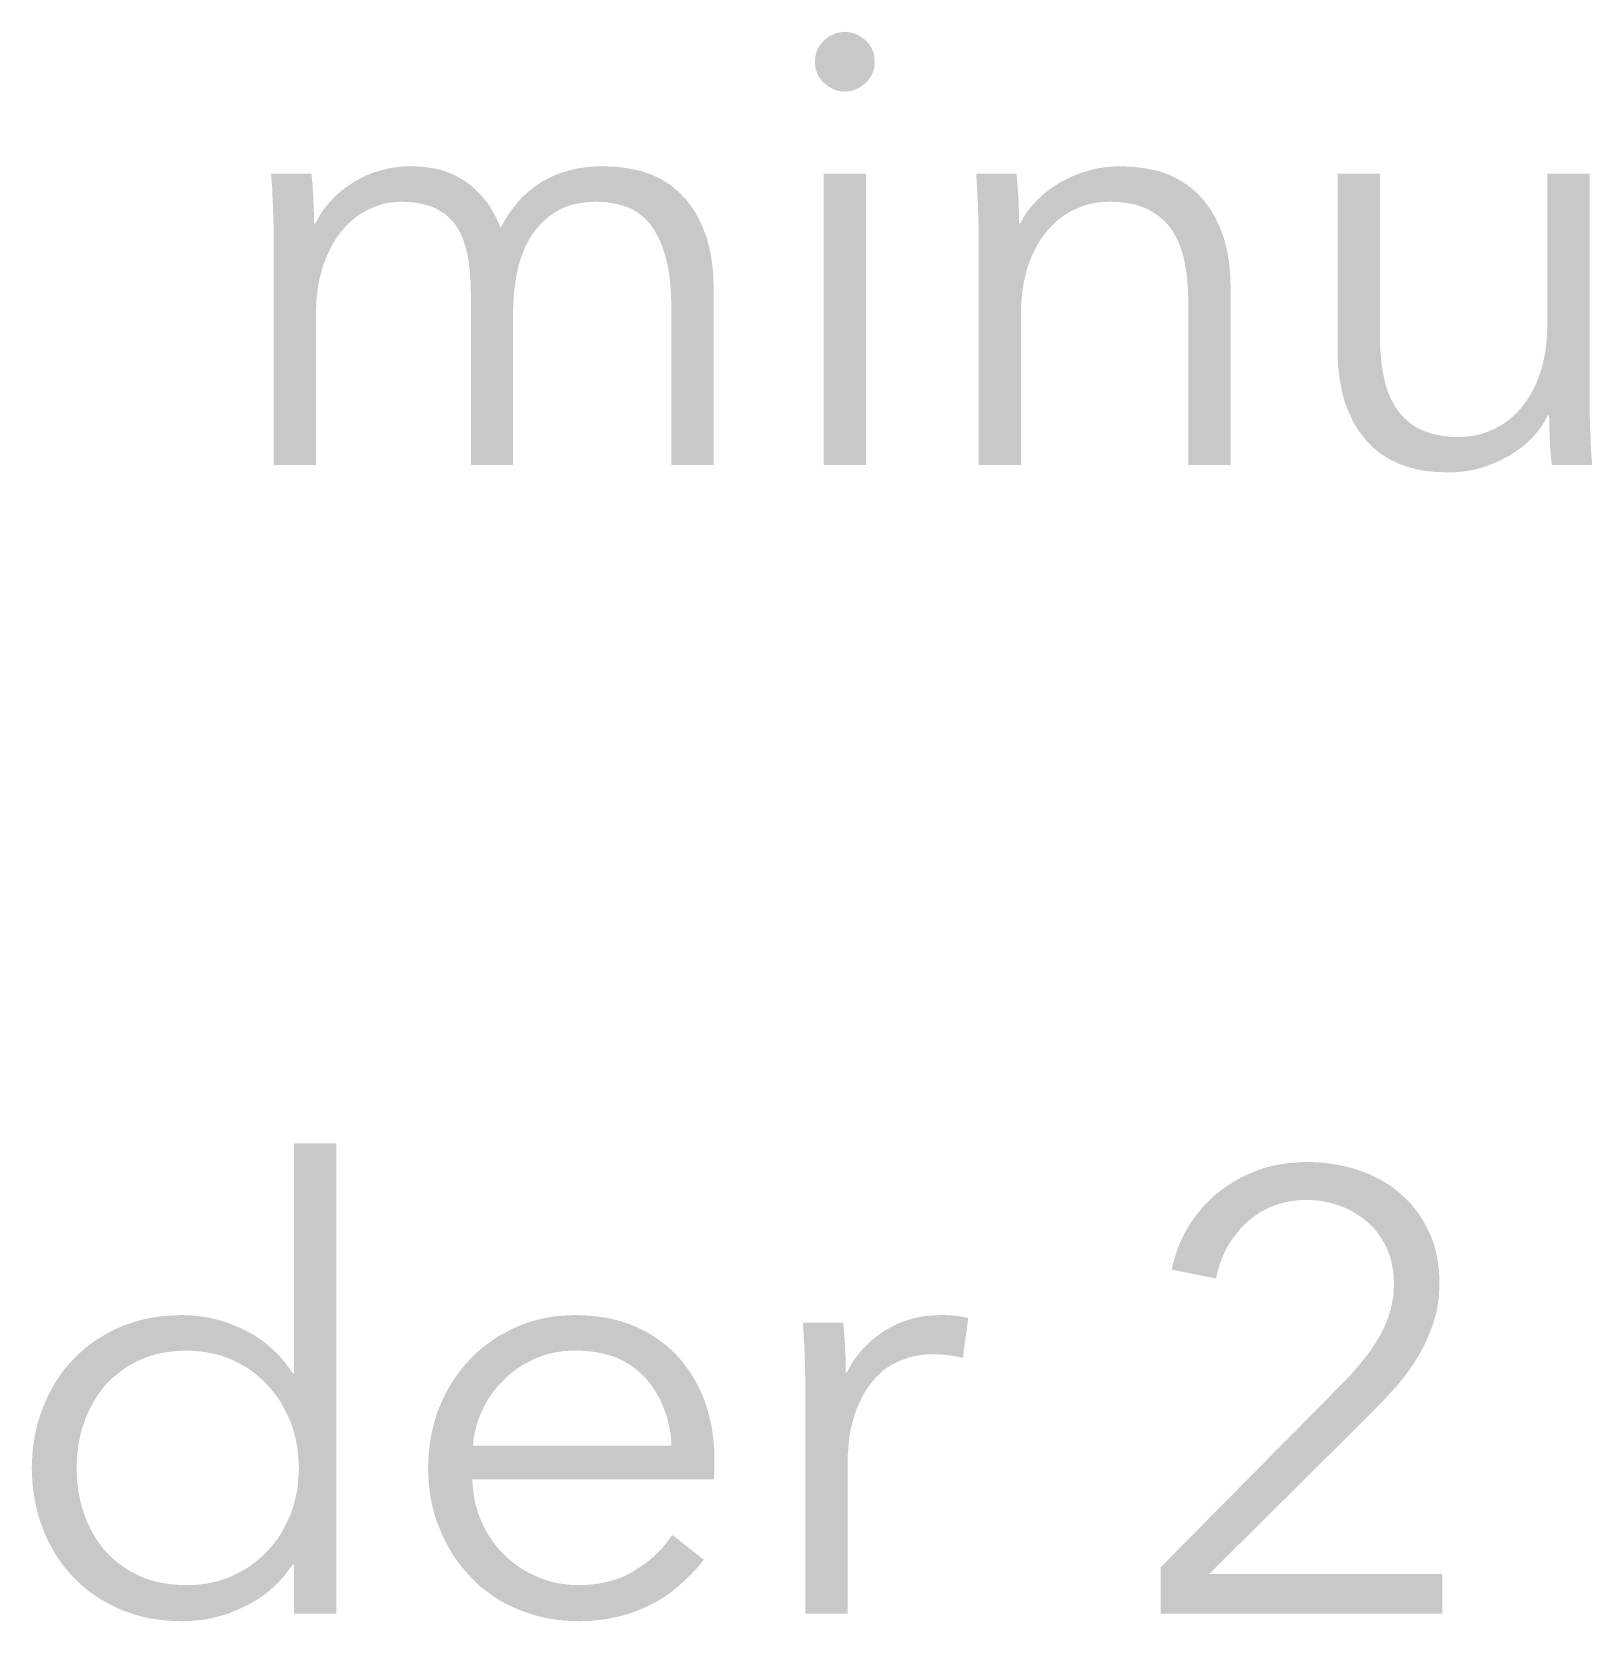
# Model space of a CAD drawing. Header units: millimetres. Extents: x 6 to 297, y 55 to 451.
# Drawn here: x 24.69 to 31.21, y 216.57 to 223.21 of the extents above; entities that cross this region are included whole.
import ezdxf

# ---------------------------------------------------------------- set-up
doc = ezdxf.new("R2010")
doc.units = ezdxf.units.MM
doc.layers.add('RASTER', color=7, linetype='Continuous')

msp = doc.modelspace()

# ---------------------------------------------------------------- hatches: boundary and pattern name
at = {"layer": 'RASTER'}
h = msp.add_hatch(color=7, dxfattribs=at)
h.paths.add_polyline_path([(28.18, 221.4), (28.003, 221.4), (28.003, 222.617), (28.18, 222.617)])
h.paths.add_polyline_path([(28.216, 223.085), (28.215, 223.071), (28.214, 223.059), (28.211, 223.047), (28.206, 223.035), (28.201, 223.024), (28.194, 223.014), (28.186, 223.004), (28.177, 222.995), (28.167, 222.987), (28.157, 222.98), (28.147, 222.974), (28.136, 222.969), (28.125, 222.965), (28.114, 222.962), (28.103, 222.961), (28.091, 222.96), (28.08, 222.961), (28.068, 222.962), (28.057, 222.965), (28.046, 222.969), (28.036, 222.974), (28.025, 222.98), (28.015, 222.987), (28.005, 222.995), (27.996, 223.004), (27.988, 223.014), (27.982, 223.024), (27.976, 223.035), (27.972, 223.047), (27.969, 223.059), (27.967, 223.071), (27.966, 223.085), (27.967, 223.098), (27.969, 223.111), (27.972, 223.123), (27.976, 223.135), (27.982, 223.145), (27.988, 223.156), (27.996, 223.165), (28.005, 223.175), (28.015, 223.183), (28.025, 223.19), (28.036, 223.196), (28.046, 223.201), (28.057, 223.205), (28.068, 223.207), (28.08, 223.209), (28.091, 223.21), (28.103, 223.209), (28.114, 223.207), (28.125, 223.205), (28.136, 223.201), (28.147, 223.196), (28.157, 223.19), (28.167, 223.183), (28.177, 223.175), (28.186, 223.165), (28.194, 223.156), (28.201, 223.145), (28.206, 223.135), (28.211, 223.123), (28.214, 223.111), (28.215, 223.098), (28.216, 223.085)])
for points in [[(25.879, 222.409), (25.892, 222.435), (25.908, 222.46), (25.925, 222.483), (25.945, 222.505), (25.965, 222.526), (25.988, 222.546), (26.012, 222.564), (26.039, 222.582), (26.066, 222.597), (26.094, 222.611), (26.123, 222.622), (26.153, 222.631), (26.183, 222.639), (26.214, 222.644), (26.246, 222.647), (26.279, 222.648), (26.291, 222.648), (26.304, 222.647), (26.317, 222.647), (26.329, 222.645), (26.342, 222.644), (26.355, 222.642), (26.368, 222.64), (26.382, 222.638), (26.395, 222.635), (26.408, 222.631), (26.421, 222.627), (26.434, 222.622), (26.447, 222.617), (26.46, 222.611), (26.473, 222.604), (26.486, 222.597), (26.498, 222.59), (26.511, 222.581), (26.523, 222.572), (26.534, 222.563), (26.546, 222.552), (26.557, 222.541), (26.568, 222.53), (26.579, 222.518), (26.59, 222.505), (26.6, 222.492), (26.61, 222.477), (26.619, 222.461), (26.628, 222.445), (26.637, 222.428), (26.645, 222.41), (26.653, 222.391), (26.67, 222.421), (26.687, 222.449), (26.707, 222.476), (26.727, 222.501), (26.749, 222.524), (26.773, 222.545), (26.797, 222.564), (26.824, 222.582), (26.851, 222.597), (26.88, 222.611), (26.91, 222.622), (26.942, 222.631), (26.974, 222.639), (27.008, 222.644), (27.043, 222.647), (27.08, 222.648), (27.136, 222.646), (27.188, 222.639), (27.237, 222.629), (27.282, 222.614), (27.324, 222.594), (27.362, 222.57), (27.396, 222.542), (27.427, 222.51), (27.454, 222.474), (27.478, 222.436), (27.497, 222.394), (27.514, 222.35), (27.526, 222.303), (27.535, 222.254), (27.541, 222.201), (27.543, 222.146), (27.543, 221.4), (27.366, 221.4), (27.366, 222.073), (27.365, 222.12), (27.361, 222.165), (27.356, 222.207), (27.348, 222.247), (27.338, 222.284), (27.326, 222.32), (27.311, 222.352), (27.294, 222.383), (27.275, 222.41), (27.252, 222.434), (27.227, 222.454), (27.198, 222.471), (27.166, 222.483), (27.131, 222.492), (27.093, 222.498), (27.051, 222.5), (27.028, 222.499), (27.005, 222.497), (26.983, 222.494), (26.962, 222.49), (26.943, 222.485), (26.924, 222.478), (26.906, 222.47), (26.889, 222.461), (26.873, 222.451), (26.857, 222.44), (26.843, 222.428), (26.829, 222.416), (26.816, 222.402), (26.804, 222.388), (26.793, 222.374), (26.782, 222.358), (26.772, 222.342), (26.763, 222.325), (26.755, 222.308), (26.747, 222.29), (26.74, 222.272), (26.734, 222.253), (26.728, 222.234), (26.724, 222.214), (26.719, 222.194), (26.716, 222.173), (26.713, 222.153), (26.71, 222.132), (26.708, 222.111), (26.707, 222.09), (26.706, 222.069), (26.705, 222.047), (26.705, 221.4), (26.529, 221.4), (26.529, 222.11), (26.528, 222.132), (26.528, 222.153), (26.527, 222.174), (26.525, 222.194), (26.524, 222.214), (26.521, 222.234), (26.519, 222.253), (26.516, 222.271), (26.512, 222.289), (26.508, 222.306), (26.503, 222.322), (26.498, 222.338), (26.492, 222.353), (26.485, 222.368), (26.478, 222.381), (26.47, 222.395), (26.462, 222.407), (26.452, 222.418), (26.442, 222.429), (26.431, 222.439), (26.42, 222.449), (26.407, 222.457), (26.394, 222.465), (26.38, 222.473), (26.366, 222.479), (26.35, 222.484), (26.333, 222.489), (26.315, 222.493), (26.297, 222.496), (26.277, 222.498), (26.256, 222.499), (26.235, 222.5), (26.219, 222.499), (26.204, 222.498), (26.188, 222.496), (26.172, 222.493), (26.156, 222.489), (26.14, 222.484), (26.125, 222.478), (26.109, 222.471), (26.093, 222.464), (26.078, 222.455), (26.063, 222.446), (26.048, 222.435), (26.034, 222.424), (26.02, 222.411), (26.007, 222.398), (25.994, 222.384), (25.982, 222.369), (25.97, 222.353), (25.959, 222.336), (25.948, 222.318), (25.939, 222.299), (25.929, 222.279), (25.921, 222.258), (25.912, 222.236), (25.905, 222.213), (25.899, 222.189), (25.893, 222.164), (25.889, 222.138), (25.886, 222.111), (25.883, 222.083), (25.882, 222.054), (25.881, 222.024), (25.881, 221.4), (25.704, 221.4), (25.704, 222.349), (25.704, 222.362), (25.704, 222.375), (25.704, 222.39), (25.704, 222.406), (25.703, 222.422), (25.703, 222.439), (25.702, 222.457), (25.702, 222.476), (25.701, 222.496), (25.7, 222.514), (25.699, 222.533), (25.699, 222.551), (25.698, 222.568), (25.696, 222.585), (25.695, 222.601), (25.694, 222.617), (25.863, 222.617), (25.864, 222.604), (25.865, 222.591), (25.867, 222.578), (25.868, 222.565), (25.868, 222.551), (25.869, 222.537), (25.87, 222.522), (25.871, 222.508), (25.871, 222.493), (25.872, 222.479), (25.872, 222.466), (25.873, 222.453), (25.873, 222.441), (25.873, 222.43), (25.873, 222.419), (25.873, 222.409), (25.879, 222.409)], [(28.809, 222.617), (28.81, 222.604), (28.811, 222.591), (28.812, 222.578), (28.813, 222.565), (28.814, 222.551), (28.815, 222.537), (28.816, 222.522), (28.817, 222.508), (28.817, 222.493), (28.818, 222.479), (28.818, 222.466), (28.819, 222.453), (28.819, 222.441), (28.819, 222.43), (28.819, 222.419), (28.819, 222.409), (28.824, 222.409), (28.838, 222.435), (28.854, 222.46), (28.873, 222.483), (28.893, 222.505), (28.915, 222.526), (28.939, 222.546), (28.965, 222.564), (28.993, 222.582), (29.023, 222.597), (29.053, 222.611), (29.083, 222.622), (29.114, 222.631), (29.145, 222.639), (29.176, 222.644), (29.208, 222.647), (29.24, 222.648), (29.296, 222.646), (29.349, 222.639), (29.398, 222.629), (29.443, 222.614), (29.484, 222.594), (29.522, 222.57), (29.557, 222.542), (29.588, 222.51), (29.615, 222.474), (29.638, 222.436), (29.658, 222.394), (29.674, 222.35), (29.687, 222.303), (29.696, 222.254), (29.701, 222.201), (29.703, 222.146), (29.703, 221.4), (29.526, 221.4), (29.526, 222.073), (29.526, 222.097), (29.525, 222.12), (29.524, 222.143), (29.522, 222.165), (29.52, 222.187), (29.518, 222.207), (29.514, 222.228), (29.511, 222.248), (29.507, 222.267), (29.502, 222.285), (29.496, 222.303), (29.49, 222.32), (29.483, 222.336), (29.475, 222.352), (29.467, 222.367), (29.458, 222.382), (29.448, 222.395), (29.437, 222.408), (29.426, 222.42), (29.413, 222.431), (29.4, 222.442), (29.386, 222.451), (29.372, 222.46), (29.356, 222.469), (29.34, 222.476), (29.322, 222.482), (29.304, 222.488), (29.284, 222.492), (29.264, 222.495), (29.242, 222.498), (29.22, 222.499), (29.196, 222.5), (29.179, 222.499), (29.161, 222.498), (29.144, 222.496), (29.127, 222.493), (29.11, 222.489), (29.093, 222.484), (29.076, 222.478), (29.06, 222.471), (29.043, 222.464), (29.027, 222.455), (29.012, 222.446), (28.997, 222.435), (28.982, 222.424), (28.968, 222.411), (28.955, 222.398), (28.941, 222.384), (28.929, 222.369), (28.917, 222.353), (28.905, 222.336), (28.895, 222.318), (28.885, 222.299), (28.875, 222.279), (28.866, 222.258), (28.858, 222.236), (28.851, 222.213), (28.845, 222.189), (28.839, 222.164), (28.835, 222.138), (28.831, 222.111), (28.829, 222.083), (28.827, 222.054), (28.827, 222.024), (28.827, 221.4), (28.65, 221.4), (28.65, 222.349), (28.65, 222.362), (28.65, 222.375), (28.65, 222.39), (28.65, 222.406), (28.649, 222.422), (28.649, 222.439), (28.648, 222.457), (28.648, 222.476), (28.647, 222.496), (28.646, 222.514), (28.645, 222.533), (28.644, 222.551), (28.643, 222.568), (28.642, 222.585), (28.641, 222.601), (28.64, 222.617)], [(31.045, 221.4), (31.044, 221.413), (31.042, 221.425), (31.041, 221.439), (31.04, 221.452), (31.039, 221.466), (31.038, 221.48), (31.038, 221.494), (31.037, 221.509), (31.036, 221.524), (31.036, 221.538), (31.035, 221.551), (31.035, 221.564), (31.035, 221.576), (31.035, 221.587), (31.034, 221.598), (31.034, 221.608), (31.029, 221.608), (31.015, 221.582), (30.999, 221.557), (30.981, 221.534), (30.961, 221.511), (30.939, 221.49), (30.915, 221.471), (30.888, 221.452), (30.86, 221.435), (30.831, 221.42), (30.801, 221.406), (30.771, 221.395), (30.74, 221.385), (30.709, 221.378), (30.677, 221.373), (30.645, 221.37), (30.613, 221.369), (30.557, 221.371), (30.505, 221.377), (30.456, 221.388), (30.411, 221.403), (30.369, 221.423), (30.331, 221.446), (30.297, 221.474), (30.266, 221.507), (30.239, 221.542), (30.215, 221.581), (30.196, 221.622), (30.179, 221.666), (30.167, 221.713), (30.158, 221.763), (30.152, 221.815), (30.15, 221.871), (30.15, 222.617), (30.327, 222.617), (30.327, 221.943), (30.327, 221.92), (30.328, 221.896), (30.329, 221.874), (30.331, 221.852), (30.333, 221.83), (30.336, 221.809), (30.339, 221.789), (30.343, 221.769), (30.347, 221.75), (30.352, 221.732), (30.358, 221.714), (30.364, 221.697), (30.371, 221.68), (30.379, 221.665), (30.387, 221.65), (30.396, 221.635), (30.406, 221.622), (30.417, 221.609), (30.428, 221.597), (30.44, 221.586), (30.453, 221.575), (30.467, 221.565), (30.482, 221.556), (30.498, 221.548), (30.514, 221.541), (30.531, 221.535), (30.55, 221.529), (30.569, 221.525), (30.59, 221.521), (30.611, 221.519), (30.634, 221.517), (30.657, 221.517), (30.675, 221.517), (30.692, 221.519), (30.71, 221.521), (30.727, 221.524), (30.744, 221.528), (30.761, 221.533), (30.777, 221.539), (30.794, 221.546), (30.81, 221.553), (30.826, 221.562), (30.842, 221.571), (30.857, 221.582), (30.871, 221.593), (30.885, 221.605), (30.899, 221.619), (30.912, 221.633), (30.925, 221.648), (30.937, 221.664), (30.948, 221.681), (30.959, 221.699), (30.969, 221.718), (30.979, 221.738), (30.987, 221.759), (30.995, 221.781), (31.003, 221.804), (31.009, 221.828), (31.014, 221.853), (31.019, 221.879), (31.022, 221.906), (31.025, 221.934), (31.026, 221.963), (31.027, 221.993), (31.027, 222.617), (31.203, 222.617), (31.203, 221.668), (31.203, 221.655), (31.204, 221.641), (31.204, 221.627), (31.204, 221.611), (31.204, 221.595), (31.205, 221.578), (31.205, 221.559), (31.206, 221.54), (31.207, 221.521), (31.207, 221.502), (31.208, 221.484), (31.209, 221.466), (31.21, 221.449), (31.211, 221.432), (31.213, 221.416), (31.214, 221.4)], [(30.588, 216.6), (29.411, 216.6), (29.411, 216.795), (30.165, 217.557), (30.175, 217.567), (30.185, 217.578), (30.196, 217.589), (30.206, 217.6), (30.216, 217.611), (30.226, 217.623), (30.236, 217.635), (30.246, 217.647), (30.256, 217.659), (30.266, 217.671), (30.275, 217.683), (30.285, 217.696), (30.293, 217.708), (30.302, 217.721), (30.31, 217.734), (30.318, 217.747), (30.326, 217.76), (30.333, 217.773), (30.34, 217.787), (30.346, 217.8), (30.352, 217.814), (30.357, 217.828), (30.363, 217.843), (30.367, 217.857), (30.372, 217.872), (30.375, 217.887), (30.378, 217.902), (30.381, 217.917), (30.383, 217.932), (30.384, 217.947), (30.385, 217.962), (30.386, 217.978), (30.385, 217.998), (30.384, 218.017), (30.382, 218.036), (30.378, 218.055), (30.374, 218.073), (30.37, 218.09), (30.364, 218.107), (30.357, 218.124), (30.35, 218.14), (30.341, 218.155), (30.332, 218.17), (30.323, 218.184), (30.313, 218.197), (30.302, 218.21), (30.29, 218.222), (30.278, 218.234), (30.265, 218.245), (30.251, 218.256), (30.237, 218.265), (30.223, 218.274), (30.208, 218.283), (30.193, 218.291), (30.177, 218.298), (30.161, 218.304), (30.144, 218.31), (30.127, 218.315), (30.11, 218.319), (30.093, 218.323), (30.075, 218.326), (30.058, 218.327), (30.04, 218.329), (30.022, 218.329), (29.985, 218.328), (29.95, 218.323), (29.917, 218.316), (29.885, 218.306), (29.855, 218.293), (29.826, 218.277), (29.798, 218.258), (29.772, 218.237), (29.748, 218.213), (29.726, 218.187), (29.706, 218.16), (29.689, 218.132), (29.674, 218.102), (29.661, 218.07), (29.65, 218.036), (29.642, 218.001), (29.457, 218.038), (29.462, 218.062), (29.469, 218.085), (29.476, 218.108), (29.484, 218.131), (29.493, 218.153), (29.503, 218.175), (29.514, 218.196), (29.526, 218.217), (29.539, 218.238), (29.553, 218.257), (29.568, 218.276), (29.583, 218.295), (29.599, 218.312), (29.616, 218.329), (29.633, 218.345), (29.651, 218.36), (29.67, 218.375), (29.689, 218.388), (29.709, 218.401), (29.73, 218.414), (29.751, 218.425), (29.773, 218.435), (29.796, 218.445), (29.819, 218.454), (29.842, 218.462), (29.867, 218.469), (29.891, 218.474), (29.916, 218.479), (29.942, 218.483), (29.968, 218.485), (29.995, 218.487), (30.022, 218.488), (30.049, 218.487), (30.077, 218.486), (30.104, 218.483), (30.13, 218.479), (30.157, 218.475), (30.183, 218.469), (30.208, 218.463), (30.234, 218.455), (30.258, 218.446), (30.282, 218.437), (30.305, 218.426), (30.327, 218.415), (30.349, 218.402), (30.37, 218.389), (30.39, 218.374), (30.409, 218.359), (30.427, 218.342), (30.445, 218.325), (30.461, 218.307), (30.477, 218.287), (30.492, 218.267), (30.505, 218.246), (30.518, 218.224), (30.53, 218.2), (30.541, 218.176), (30.55, 218.151), (30.558, 218.125), (30.564, 218.098), (30.569, 218.07), (30.573, 218.041), (30.575, 218.011), (30.575, 217.981), (30.575, 217.959), (30.574, 217.937), (30.572, 217.916), (30.569, 217.895), (30.566, 217.875), (30.562, 217.855), (30.556, 217.836), (30.551, 217.817), (30.544, 217.798), (30.537, 217.78), (30.53, 217.761), (30.522, 217.743), (30.514, 217.726), (30.505, 217.708), (30.496, 217.691), (30.486, 217.674), (30.475, 217.657), (30.465, 217.64), (30.453, 217.624), (30.442, 217.608), (30.43, 217.592), (30.417, 217.576), (30.404, 217.56), (30.391, 217.545), (30.377, 217.53), (30.363, 217.515), (30.349, 217.499), (30.335, 217.484), (30.321, 217.469), (30.306, 217.454), (30.291, 217.439), (30.276, 217.424), (29.613, 216.766), (30.588, 216.766)], [(27.926, 217.549), (27.926, 217.562), (27.926, 217.575), (27.926, 217.59), (27.925, 217.606), (27.925, 217.622), (27.925, 217.639), (27.924, 217.657), (27.923, 217.676), (27.923, 217.696), (27.922, 217.714), (27.921, 217.733), (27.92, 217.751), (27.919, 217.768), (27.918, 217.785), (27.917, 217.801), (27.916, 217.817), (28.085, 217.817), (28.086, 217.804), (28.087, 217.791), (28.088, 217.778), (28.089, 217.765), (28.09, 217.751), (28.091, 217.737), (28.092, 217.722), (28.092, 217.708), (28.093, 217.693), (28.094, 217.679), (28.094, 217.666), (28.094, 217.653), (28.095, 217.641), (28.095, 217.63), (28.095, 217.619), (28.095, 217.609), (28.1, 217.609), (28.114, 217.635), (28.129, 217.66), (28.147, 217.683), (28.165, 217.705), (28.186, 217.726), (28.207, 217.746), (28.231, 217.764), (28.256, 217.782), (28.283, 217.797), (28.31, 217.811), (28.338, 217.822), (28.367, 217.831), (28.396, 217.839), (28.427, 217.844), (28.458, 217.847), (28.49, 217.848), (28.499, 217.848), (28.507, 217.848), (28.515, 217.848), (28.522, 217.847), (28.53, 217.847), (28.537, 217.847), (28.544, 217.846), (28.551, 217.845), (28.558, 217.845), (28.565, 217.844), (28.572, 217.843), (28.579, 217.841), (28.586, 217.84), (28.593, 217.839), (28.6, 217.837), (28.607, 217.835), (28.584, 217.669), (28.58, 217.67), (28.575, 217.671), (28.569, 217.673), (28.563, 217.674), (28.556, 217.675), (28.549, 217.676), (28.541, 217.678), (28.532, 217.679), (28.523, 217.68), (28.514, 217.681), (28.505, 217.682), (28.495, 217.683), (28.486, 217.683), (28.477, 217.684), (28.468, 217.684), (28.459, 217.684), (28.442, 217.684), (28.424, 217.683), (28.407, 217.681), (28.39, 217.678), (28.373, 217.674), (28.357, 217.67), (28.34, 217.664), (28.324, 217.658), (28.308, 217.651), (28.292, 217.643), (28.277, 217.634), (28.263, 217.625), (28.249, 217.614), (28.236, 217.602), (28.223, 217.59), (28.211, 217.576), (28.199, 217.562), (28.188, 217.546), (28.177, 217.53), (28.167, 217.513), (28.158, 217.494), (28.149, 217.475), (28.14, 217.455), (28.133, 217.433), (28.126, 217.411), (28.12, 217.388), (28.114, 217.363), (28.11, 217.337), (28.107, 217.311), (28.105, 217.283), (28.103, 217.254), (28.103, 217.224), (28.103, 216.6), (27.926, 216.6), (27.926, 217.549)]]:
    msp.add_hatch(color=7, dxfattribs=at).paths.add_polyline_path(points)
h = msp.add_hatch(color=7, dxfattribs=at)
h.paths.add_polyline_path([(25.784, 216.805), (25.763, 216.777), (25.742, 216.75), (25.719, 216.726), (25.694, 216.703), (25.668, 216.681), (25.64, 216.662), (25.611, 216.644), (25.581, 216.629), (25.549, 216.615), (25.518, 216.602), (25.486, 216.592), (25.454, 216.584), (25.422, 216.577), (25.389, 216.573), (25.356, 216.57), (25.323, 216.569), (25.288, 216.57), (25.254, 216.572), (25.22, 216.576), (25.187, 216.581), (25.155, 216.588), (25.124, 216.597), (25.094, 216.607), (25.065, 216.618), (25.036, 216.631), (25.009, 216.645), (24.983, 216.66), (24.957, 216.677), (24.933, 216.694), (24.91, 216.713), (24.888, 216.733), (24.867, 216.753), (24.847, 216.775), (24.828, 216.798), (24.811, 216.822), (24.794, 216.847), (24.779, 216.873), (24.765, 216.9), (24.752, 216.927), (24.74, 216.956), (24.729, 216.986), (24.72, 217.016), (24.712, 217.047), (24.706, 217.078), (24.701, 217.11), (24.697, 217.142), (24.695, 217.175), (24.694, 217.208), (24.695, 217.242), (24.697, 217.275), (24.701, 217.307), (24.706, 217.339), (24.712, 217.37), (24.72, 217.401), (24.729, 217.431), (24.74, 217.461), (24.752, 217.489), (24.765, 217.517), (24.779, 217.544), (24.794, 217.57), (24.811, 217.595), (24.828, 217.619), (24.847, 217.641), (24.867, 217.663), (24.888, 217.684), (24.91, 217.704), (24.933, 217.723), (24.957, 217.74), (24.983, 217.756), (25.009, 217.772), (25.036, 217.786), (25.065, 217.799), (25.094, 217.81), (25.124, 217.82), (25.155, 217.829), (25.187, 217.836), (25.22, 217.841), (25.254, 217.845), (25.288, 217.847), (25.323, 217.848), (25.356, 217.847), (25.389, 217.844), (25.422, 217.839), (25.454, 217.833), (25.486, 217.824), (25.518, 217.814), (25.549, 217.801), (25.581, 217.787), (25.611, 217.771), (25.64, 217.753), (25.668, 217.733), (25.694, 217.711), (25.719, 217.688), (25.742, 217.662), (25.763, 217.635), (25.784, 217.606), (25.789, 217.606), (25.789, 218.566), (25.966, 218.566), (25.966, 216.6), (25.789, 216.6), (25.789, 216.805)])
h.paths.add_polyline_path([(24.881, 217.208), (24.882, 217.183), (24.883, 217.158), (24.886, 217.134), (24.889, 217.11), (24.894, 217.086), (24.899, 217.063), (24.905, 217.04), (24.913, 217.017), (24.921, 216.995), (24.93, 216.974), (24.94, 216.953), (24.951, 216.933), (24.962, 216.914), (24.975, 216.896), (24.988, 216.878), (25.002, 216.861), (25.017, 216.845), (25.033, 216.83), (25.05, 216.816), (25.068, 216.802), (25.086, 216.79), (25.105, 216.778), (25.126, 216.767), (25.147, 216.757), (25.168, 216.748), (25.191, 216.741), (25.214, 216.734), (25.238, 216.729), (25.263, 216.725), (25.288, 216.722), (25.315, 216.72), (25.342, 216.72), (25.367, 216.72), (25.391, 216.722), (25.415, 216.725), (25.439, 216.729), (25.462, 216.734), (25.485, 216.741), (25.507, 216.748), (25.529, 216.757), (25.55, 216.767), (25.57, 216.778), (25.59, 216.789), (25.609, 216.802), (25.627, 216.815), (25.644, 216.829), (25.661, 216.844), (25.677, 216.86), (25.692, 216.877), (25.706, 216.894), (25.72, 216.912), (25.733, 216.931), (25.744, 216.951), (25.755, 216.971), (25.765, 216.993), (25.775, 217.015), (25.783, 217.037), (25.79, 217.06), (25.796, 217.084), (25.801, 217.108), (25.805, 217.132), (25.807, 217.157), (25.809, 217.183), (25.81, 217.208), (25.809, 217.234), (25.807, 217.26), (25.805, 217.284), (25.801, 217.309), (25.796, 217.333), (25.79, 217.356), (25.783, 217.379), (25.775, 217.402), (25.765, 217.424), (25.755, 217.445), (25.744, 217.466), (25.733, 217.486), (25.72, 217.505), (25.706, 217.523), (25.692, 217.541), (25.677, 217.558), (25.661, 217.574), (25.644, 217.589), (25.627, 217.604), (25.609, 217.617), (25.59, 217.63), (25.57, 217.641), (25.55, 217.652), (25.529, 217.662), (25.507, 217.671), (25.485, 217.679), (25.462, 217.685), (25.439, 217.69), (25.415, 217.694), (25.391, 217.697), (25.367, 217.699), (25.342, 217.7), (25.315, 217.699), (25.288, 217.697), (25.263, 217.694), (25.238, 217.69), (25.214, 217.685), (25.191, 217.678), (25.168, 217.67), (25.147, 217.661), (25.126, 217.651), (25.105, 217.64), (25.086, 217.628), (25.068, 217.615), (25.05, 217.601), (25.033, 217.587), (25.017, 217.572), (25.002, 217.556), (24.988, 217.539), (24.975, 217.521), (24.962, 217.502), (24.951, 217.483), (24.94, 217.463), (24.93, 217.443), (24.921, 217.422), (24.913, 217.4), (24.905, 217.377), (24.899, 217.354), (24.894, 217.331), (24.889, 217.307), (24.886, 217.283), (24.883, 217.258), (24.882, 217.234), (24.881, 217.208)], flags=0)
h = msp.add_hatch(color=7, dxfattribs=at)
h.paths.add_polyline_path([(27.367, 217.302), (27.364, 217.344), (27.357, 217.384), (27.348, 217.422), (27.335, 217.459), (27.32, 217.494), (27.302, 217.526), (27.281, 217.558), (27.257, 217.587), (27.229, 217.613), (27.2, 217.636), (27.167, 217.656), (27.132, 217.672), (27.094, 217.684), (27.053, 217.693), (27.01, 217.698), (26.964, 217.7), (26.942, 217.699), (26.921, 217.698), (26.9, 217.695), (26.879, 217.692), (26.859, 217.687), (26.839, 217.682), (26.819, 217.675), (26.8, 217.667), (26.782, 217.659), (26.764, 217.65), (26.746, 217.64), (26.729, 217.629), (26.713, 217.618), (26.697, 217.605), (26.682, 217.593), (26.668, 217.579), (26.654, 217.565), (26.64, 217.55), (26.628, 217.535), (26.616, 217.519), (26.605, 217.503), (26.595, 217.486), (26.585, 217.469), (26.577, 217.451), (26.569, 217.434), (26.561, 217.415), (26.555, 217.397), (26.55, 217.378), (26.546, 217.36), (26.542, 217.341), (26.539, 217.321), (26.538, 217.302)], flags=0)
h.paths.add_polyline_path([(27.546, 217.245), (27.546, 217.24), (27.546, 217.236), (27.546, 217.231), (27.546, 217.226), (27.546, 217.221), (27.546, 217.216), (27.546, 217.211), (27.546, 217.206), (27.546, 217.201), (27.546, 217.195), (27.546, 217.19), (27.546, 217.184), (27.545, 217.179), (27.545, 217.173), (27.544, 217.167), (27.544, 217.162), (26.535, 217.162), (26.536, 217.139), (26.538, 217.117), (26.541, 217.095), (26.545, 217.073), (26.55, 217.052), (26.556, 217.031), (26.563, 217.01), (26.571, 216.99), (26.58, 216.97), (26.59, 216.951), (26.6, 216.932), (26.612, 216.915), (26.624, 216.897), (26.637, 216.881), (26.65, 216.865), (26.665, 216.85), (26.68, 216.835), (26.696, 216.821), (26.713, 216.808), (26.73, 216.796), (26.748, 216.784), (26.766, 216.774), (26.786, 216.764), (26.805, 216.755), (26.826, 216.746), (26.847, 216.739), (26.868, 216.733), (26.889, 216.728), (26.911, 216.725), (26.934, 216.722), (26.956, 216.72), (26.98, 216.72), (27.013, 216.721), (27.046, 216.724), (27.078, 216.729), (27.108, 216.736), (27.137, 216.744), (27.165, 216.755), (27.192, 216.768), (27.217, 216.783), (27.242, 216.8), (27.265, 216.816), (27.286, 216.834), (27.306, 216.852), (27.324, 216.871), (27.341, 216.89), (27.356, 216.91), (27.37, 216.93), (27.502, 216.826), (27.475, 216.793), (27.446, 216.762), (27.417, 216.734), (27.387, 216.708), (27.357, 216.684), (27.326, 216.663), (27.294, 216.645), (27.262, 216.629), (27.229, 216.615), (27.195, 216.602), (27.16, 216.592), (27.126, 216.584), (27.09, 216.577), (27.054, 216.573), (27.017, 216.57), (26.98, 216.569), (26.946, 216.57), (26.913, 216.572), (26.881, 216.576), (26.849, 216.581), (26.818, 216.588), (26.788, 216.596), (26.758, 216.606), (26.729, 216.617), (26.7, 216.63), (26.673, 216.643), (26.646, 216.658), (26.621, 216.674), (26.597, 216.692), (26.573, 216.71), (26.551, 216.73), (26.53, 216.751), (26.51, 216.773), (26.49, 216.796), (26.472, 216.82), (26.455, 216.844), (26.44, 216.87), (26.425, 216.897), (26.411, 216.925), (26.399, 216.954), (26.387, 216.983), (26.377, 217.013), (26.369, 217.044), (26.362, 217.076), (26.357, 217.108), (26.353, 217.141), (26.351, 217.174), (26.35, 217.208), (26.351, 217.243), (26.353, 217.276), (26.357, 217.309), (26.362, 217.341), (26.369, 217.373), (26.377, 217.403), (26.386, 217.434), (26.397, 217.463), (26.409, 217.492), (26.423, 217.52), (26.437, 217.547), (26.453, 217.572), (26.47, 217.597), (26.488, 217.621), (26.507, 217.644), (26.527, 217.666), (26.548, 217.687), (26.571, 217.707), (26.594, 217.725), (26.618, 217.742), (26.642, 217.759), (26.668, 217.773), (26.695, 217.787), (26.722, 217.8), (26.75, 217.811), (26.779, 217.821), (26.809, 217.829), (26.839, 217.836), (26.869, 217.841), (26.9, 217.845), (26.932, 217.847), (26.964, 217.848), (26.999, 217.847), (27.033, 217.845), (27.066, 217.841), (27.099, 217.836), (27.13, 217.829), (27.159, 217.821), (27.188, 217.811), (27.216, 217.8), (27.243, 217.787), (27.269, 217.774), (27.293, 217.759), (27.316, 217.743), (27.338, 217.727), (27.36, 217.709), (27.379, 217.69), (27.398, 217.67), (27.416, 217.649), (27.432, 217.627), (27.448, 217.605), (27.462, 217.581), (27.475, 217.557), (27.488, 217.532), (27.499, 217.506), (27.509, 217.479), (27.518, 217.451), (27.525, 217.423), (27.532, 217.395), (27.537, 217.366), (27.541, 217.336), (27.544, 217.306), (27.546, 217.276), (27.546, 217.245)])

doc.saveas('drawing.dxf')
